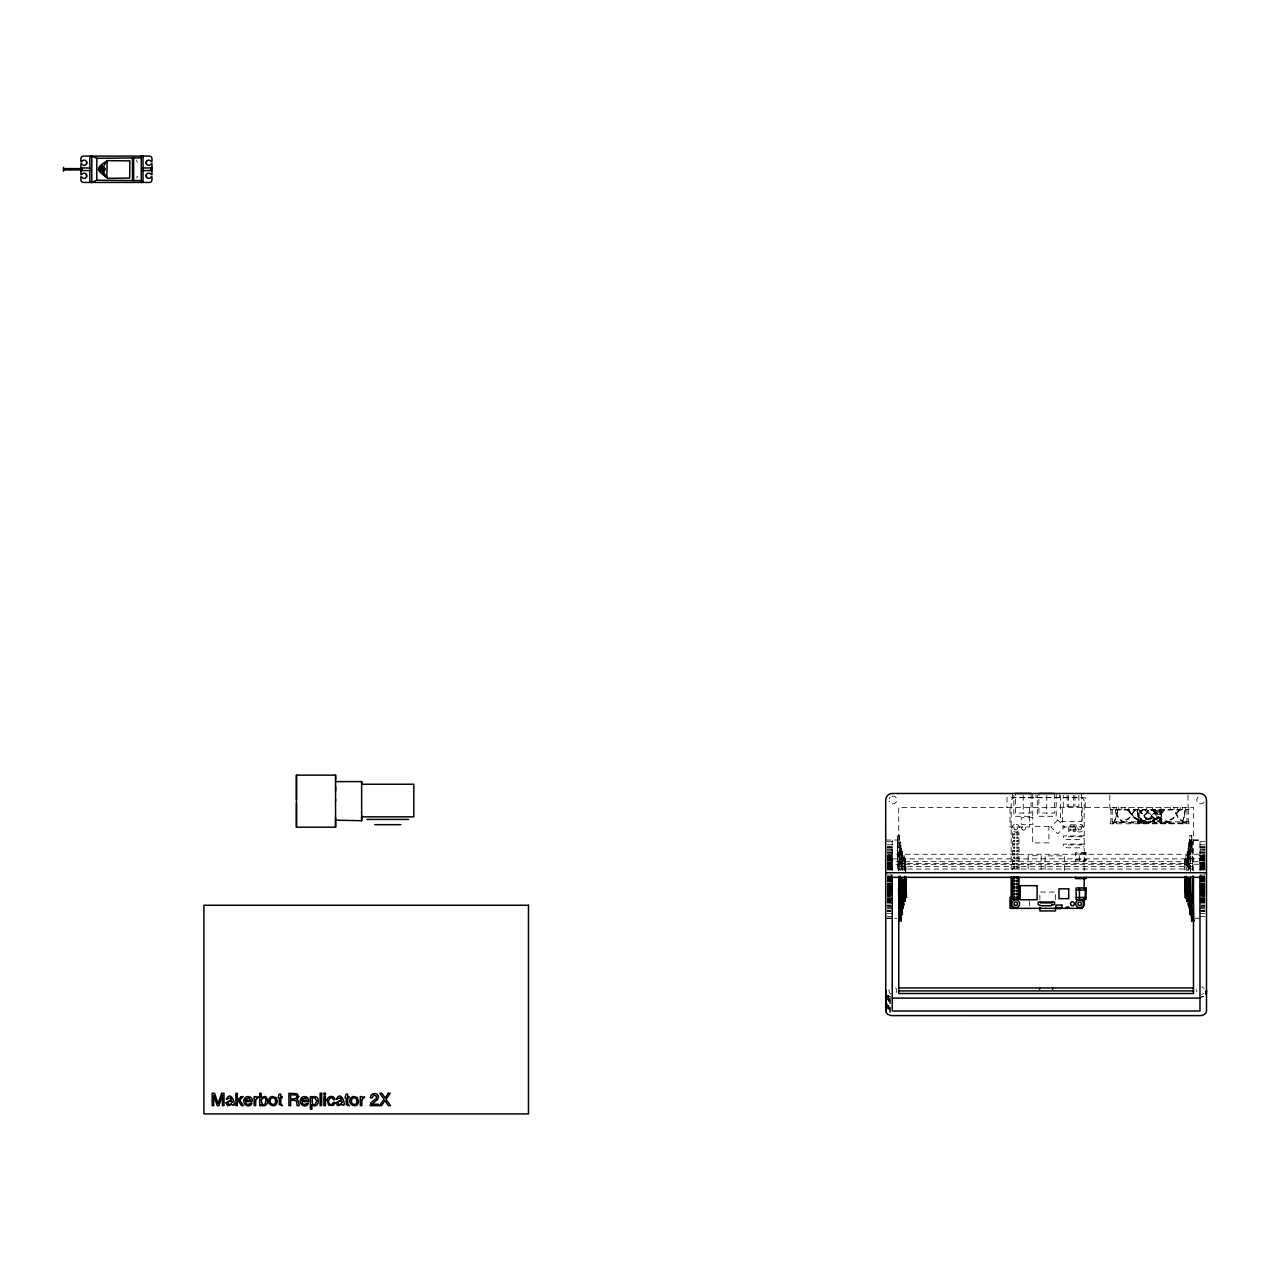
<?xml version="1.0" encoding="UTF-8"?>
<svg xmlns="http://www.w3.org/2000/svg" width="1270" height="1270" viewBox="0 0 1270 1270"><rect width="100%" height="100%" fill="white"/><g stroke="black" fill="none" stroke-linecap="round" stroke-linejoin="round"><path stroke-width="0.75" stroke-dasharray="5 3.75" d="M898.033 869.394L897.303 835.581L899.255 835.549L900.112 870.537M899.255 835.596L899.414 842.978M1190.593 870.204L1189.736 835.565L1191.689 835.517L1191.816 837.073M1191.689 835.517L1191.958 843.836M900.001 869.363C897.541 865.696 903.319 838.343 897.541 842.708C898.43 837.359 900.573 844.185 899.589 847.042M899.954 863.251L899.446 842.074L900.747 842.042L901.128 860.774M901.732 856.25L901.525 848.169L901.001 854.98M902.97 870.458L902.51 851.313L901.605 851.329L901.843 861.076M901.525 848.169L901.716 857.425M902.51 851.313L902.7 860.488M904.383 870.268L904.034 855.25L902.605 855.281L902.637 857.282M904.034 855.25L904.192 863.362M905.558 859.012L905.812 870.204L905.558 858.98L904.113 859.012L904.145 860.679M1186.085 862.727L1185.989 859.218L1184.561 859.25L1184.783 870.283M1185.989 859.25L1186.021 860.885M1187.45 859.631L1187.355 855.44L1185.91 855.472L1186.069 863.568M1187.355 855.44L1187.529 865.045M1188.212 853.027L1187.259 851.456L1187.434 860.631M1188.164 851.44L1188.545 867.188M1188.895 853.742L1188.101 848.265L1188.275 857.52M1190.244 855.186L1189.926 842.089L1188.625 842.121L1189.18 869.41M1188.752 848.249L1188.879 855.059M1124.775 822.357L1122.664 822.293L1118.822 818.817L1114.743 810.038L1185.132 810.038L1184.338 816.308M1137.904 810.498L1137.221 810.689C1136.809 814.197 1140.857 823.754 1149.001 823.15L1113.726 822.357L1149.001 823.15M1185.132 810.038L1184.561 814.88M1117.409 810.038L1116.901 814.88M1160.97 810.228L1157.43 817.134L1149.89 821.658M1117.568 810.038L1117.156 813.356M1161.367 815.689L1159.796 820.817L1154.081 823.15L1184.656 823.15L1154.081 823.15M1161.193 810.038C1161.177 817.213 1151.43 824.024 1146.111 822.357M1137.825 819.896L1139.365 814.816L1142.54 810.038M1127.617 810.038L1133.316 817.626L1141.571 822.293C1135.967 824.309 1138.063 813.054 1141.365 810.038M1161.097 817.435L1159.573 820.245L1154.827 822.357M1115.171 810.038L1116.632 816.308L1113.726 823.15M1184.069 817.626L1184.243 815.848M1116.536 815.848L1113.869 822.357M1183.989 817.134L1181.846 823.15L1183.719 818.293M1160.859 810.689L1160.097 810.038M1161.367 816.626L1160.256 810.689M1137.571 822.357L1147.128 812.133L1146.365 810.038M1161.367 821.039L1160.304 822.357M1137.968 822.357L1150.144 810.038M1163.764 810.038L1157.018 818.293L1147.588 822.357M1178.798 810.038L1172.813 818.293L1164.495 822.357M1134.681 810.038L1128.554 818.293L1120.061 822.357M1179.481 810.038L1173.147 818.817L1167.193 822.293L1163.923 822.357M1135.38 810.038L1128.903 818.817L1122.807 822.293L1119.473 822.357M1164.59 810.038L1157.415 818.817L1146.937 823.15L1150.636 822.293M1158.938 810.038L1151.017 818.293L1140.047 822.357L1143.683 821.039L1148.255 822.357M1143.698 821.023L1151.493 815.848L1156.494 810.038M1160.399 812.213L1160.875 811.403M1147.128 812.133L1148.778 810.038M1157.541 810.038L1148.826 818.817L1142.46 822.293L1139.714 822.357M1157.097 818.277C1160.748 817.88 1165.924 823.738 1171.067 823.15L1171.067 822.357M1152.43 821.642L1154.16 820.833M1201.674 996.966L1203.246 996.315A6.525 6.525 0 0 1 1201.674 996.966A6.525 4.604 0 0 0 1203.246 996.569M1155.113 822.357L1156.033 822.357L1145.175 817.134L1139.746 810.038L1140.857 812.133M1148.651 822.15L1150.445 821.658M1148.493 810.498L1147.556 810.689L1148.35 810.689M1146.921 823.15L1148.81 822.801M1140.19 810.689L1141.127 810.53M1147.651 822.23C1139.968 821.944 1132.618 816.8 1129.046 810.038M899.462 844.661C901.24 846.582 897.096 848.392 897.525 846.09M1189.863 841.28C1195.102 837.882 1190.45 855.17 1189.926 844.407M897.636 847.09L899.604 847.296M1189.847 840.788C1188.371 844.106 1191.847 839.66 1191.927 842.518M1189.99 846.931L1191.943 846.884L1191.879 844.375M1141.063 810.689L1140.031 810.498M1154.287 810.038L1156.113 810.689M1140.746 811.403L1140.333 812.213M1147.794 811.403L1153.208 817.134L1160.828 822.357M1154.732 810.689L1155.795 812.086C1157.367 814.911 1163.891 820.229 1160.018 823.15L1160.018 822.357M1139.301 817.308L1143.651 821.023M1144.984 810.038C1147.874 813.673 1158.573 823.23 1160.526 822.23M1157.78 817.626L1151.668 810.038M1153.065 810.038L1160.97 820.245M1084.199 835.914L1063.323 835.914L1063.323 838.533L1067.514 839.613L1080.008 839.613L1084.199 838.533M885.698 840.026L898.747 840.026M1193.467 840.041L1199.975 840.041L1199.975 870.68M1193.467 840.168L1199.975 840.168M887.333 841.708L892.223 841.708M1199.975 841.708L1204.865 841.708M1084.199 844.09L1063.323 844.09L1063.323 846.725L1067.514 847.804L1080.008 847.804L1084.199 846.725M887.333 844.772L892.223 844.772M1199.975 844.772L1204.865 844.772M887.333 846.693L892.223 846.693M1199.975 846.693L1204.865 846.693M887.333 847.217L892.223 847.217M1199.975 847.217L1204.865 847.217M887.333 847.662L892.223 847.662M1199.975 847.646L1204.865 847.646M887.333 848.074L892.223 848.074M1199.975 848.074L1204.865 848.074M887.333 850.837L892.223 850.837M1199.975 850.852L1204.865 850.852M887.333 852.059L892.223 852.059M1199.975 852.059L1204.865 852.059M887.333 852.408L892.223 852.408M1199.975 852.408L1204.865 852.408M887.333 853.186L892.223 853.186M1085.945 853.329L1079.437 853.329L1079.437 860.361L1085.945 860.361M1199.975 853.186L1204.865 853.186M1075.515 853.98L1085.945 853.98M887.682 854.265L1204.516 854.265M887.333 855.202L892.223 855.202M1199.975 855.202L1204.865 855.202M1199.975 855.424L1204.865 855.424M887.333 855.678L892.223 855.599M1199.975 855.647L1204.865 855.599M887.333 856.202L892.223 856.202M1199.975 856.202L1204.865 856.202M1199.975 856.663L1204.865 856.663M887.333 856.837L892.223 856.837M887.333 857.187L892.223 857.139M1199.975 857.187L1204.865 857.139M887.333 857.631L892.223 857.647M1199.975 857.631L1204.865 857.647M887.333 858.377L892.223 858.377M1199.975 858.393L1204.865 858.393M887.333 858.631L892.223 858.631M1199.975 858.615L1204.865 858.615M892.254 858.885L1199.975 858.885M887.333 859.044L892.223 859.044M1199.975 859.044L1204.865 859.044M887.333 859.663L892.223 859.663M1075.515 859.711L1085.945 859.711M1199.975 859.663L1204.865 859.663M887.333 859.917L892.223 859.917M1199.975 859.917L1204.865 859.917M887.333 860.06L892.223 860.06M1199.975 860.06L1204.865 860.06M887.333 860.52L892.223 860.52M1199.975 860.504L1204.865 860.504M887.333 860.6L892.223 860.536M1199.975 860.536L1204.865 860.6M887.333 861.711L1204.865 861.711M887.333 862.394L892.223 862.394M1199.975 862.394L1204.865 862.394M887.333 862.838L892.223 862.838M1199.975 862.838L1204.865 862.838M887.333 863.425L892.223 863.425M1199.975 863.425L1204.865 863.425M898.747 863.489L1193.467 863.489M887.333 863.806L892.223 863.806M1199.975 863.806L1204.865 863.806M887.333 864.314L1204.865 864.251M887.333 864.648L892.223 864.648M1199.975 864.648L1204.865 864.648M887.333 865.267L892.223 865.267M887.333 865.346L892.223 865.346M1199.975 865.362L1204.865 865.362M887.333 865.727L892.223 865.584M1199.975 865.6L1204.865 865.727M887.333 866.092L892.223 866.108M1199.975 866.092L1204.865 866.124M898.779 866.426L1193.467 866.426M1199.975 866.346L1204.865 866.346M887.333 866.648L892.223 866.712M1199.975 866.712L1204.865 866.664M887.333 866.965L892.223 866.965M1199.975 866.965L1204.865 866.965M887.333 867.156L892.223 867.156M1199.975 867.156L1204.865 867.156M887.333 867.775L892.223 867.775M1199.975 867.775L1204.865 867.775M887.333 867.95L892.223 868.14M1199.975 867.95L1204.865 868.093M887.333 868.442L892.223 868.442M1199.975 868.426L1204.865 868.426M898.779 869.029L1193.467 869.029M887.333 869.521L892.223 869.521M1199.975 869.521L1204.865 869.521M887.333 869.95L892.223 869.95M1199.975 869.95L1204.865 869.95M1199.975 875.062L1204.865 875.03L1199.975 875.236M887.333 876.395L892.223 876.379M1199.959 876.363L1204.865 876.363M887.333 876.538L892.223 876.538M1201.595 876.395L1204.865 876.618L1199.975 876.776M887.333 876.776L890.587 876.776M887.333 877.348L892.223 877.348M1199.975 877.348L1204.865 877.379M887.333 877.538L892.223 877.634M1201.61 877.538L1204.865 877.634M887.333 878.014L892.223 877.999M1199.975 877.999L1204.865 878.014M887.333 878.269L892.223 878.332M1199.959 878.332L1204.865 878.269M887.333 878.919L892.223 878.919M1199.975 878.935L1204.865 878.951M887.333 879.332L890.587 879.316M1199.975 879.348L1204.865 879.316M887.333 879.935L892.223 879.935M1199.975 879.935L1204.865 880.078M887.333 880.269L892.223 880.269M1199.975 880.269L1204.865 880.253M887.333 880.729L892.223 880.634M1199.975 880.729L1204.865 880.824L1199.959 880.92M887.333 880.92L892.223 880.92M887.333 881.491L892.223 881.491M1199.975 881.491L1204.865 881.491M887.333 881.904L892.223 881.904M1199.975 881.729L1204.865 881.888M887.333 883.253L892.223 883.19M1199.975 883.206L1204.865 883.047M887.333 883.809L892.223 883.682M1199.975 883.682L1204.865 883.793M890.587 884.015L887.333 884.015L892.223 884.301M1204.865 883.999L1199.975 883.999L1204.865 884.285M887.333 885.095L892.223 884.968M1199.959 884.968L1204.865 885.095M887.333 885.174L890.587 885.174M1199.975 885.158L1204.865 885.158M887.333 885.444L890.587 885.396M1199.975 885.444L1204.865 885.555M887.333 885.793L892.223 885.793M1199.975 885.793L1204.865 885.793M887.333 886.031L892.223 886.031M1199.975 886.015L1204.865 886.015M887.333 886.285L892.223 886.349M1199.975 886.285L1204.865 886.349M887.333 886.698L890.587 886.698M1199.959 886.698L1204.865 886.698M887.333 886.904L892.223 886.793M1199.959 886.793L1204.865 886.904M887.333 887.063L890.587 887.063M1199.975 887.079L1204.865 887.079M887.333 887.492L892.223 887.492M1199.975 887.476L1204.865 887.476M887.333 887.905L892.223 887.825M1199.975 887.921L1204.865 887.905M887.333 888.333L890.587 888.333M1199.975 888.333L1204.865 888.333M887.333 888.746L892.223 888.746M1199.975 888.746L1204.865 888.746M887.333 889.254L892.223 889.254M1199.959 889.349L1204.865 889.254M887.333 889.841L890.587 889.841M1201.61 889.825L1204.865 889.825M1204.865 890.127L1199.975 890.127L1204.865 890.318M887.333 890.492L890.587 890.492M1201.61 890.492L1204.865 890.492M887.333 891.111L890.587 891.111M1199.975 891.111L1204.865 891.111M887.333 891.302L890.587 891.302M1201.61 891.302L1204.865 891.302M887.333 891.603L892.223 891.556M1199.975 891.556L1204.865 891.619M887.333 891.921L892.223 891.921M1201.61 891.937L1204.865 891.937M887.333 892.175L892.223 892.08M1199.975 892.175L1204.865 892.143M887.333 892.54L892.223 892.667M1199.975 892.683L1204.865 892.54M887.333 892.905L890.587 892.905M1201.61 892.921L1204.865 893M887.333 893.635L890.587 893.635M1199.975 893.635L1204.865 893.635M887.333 894.016L892.223 893.953M1199.975 894.016L1204.865 893.953M887.333 894.461L892.223 894.461M1199.975 894.461L1204.865 894.461M887.333 894.842L892.223 894.842M1199.975 894.842L1204.865 894.842M887.333 895.429L890.587 895.429M1201.61 895.429L1204.865 895.429M887.333 895.874L892.223 895.874M1199.975 895.874L1204.865 895.874M887.333 896.556L890.587 896.556M1201.61 896.556L1204.865 896.556M887.333 897.668L892.223 897.763M1199.975 897.747L1204.865 897.731M887.333 898.35L892.223 898.35M1199.975 898.35L1204.865 898.207M887.333 898.604L890.587 898.604M1201.61 898.604L1204.865 898.604M887.333 899.224L892.223 899.224M1199.975 899.224L1204.865 899.224M887.333 899.652L892.223 899.652M1199.975 899.636L1204.865 899.636M887.333 899.89L892.223 899.89M1199.975 899.89L1204.865 899.89M887.333 900.62L892.223 900.636M1199.975 900.636L1204.865 900.62M887.333 901.081L892.223 901.081M1199.975 901.081L1204.865 901.144M1199.975 901.43L1204.865 901.43M887.333 901.605L890.587 901.605M887.333 902.065L890.587 902.065M1201.61 902.065L1204.865 902.065M887.333 902.621L892.223 902.843M1199.975 902.589L1204.865 902.668M887.333 903.065L892.223 903.065M1199.975 903.065L1204.865 903.065M887.333 905.081L890.587 905.081M1201.61 905.081L1204.865 905.081M887.333 905.859L890.587 905.859M1201.61 905.859L1204.865 905.859M887.333 906.208L892.223 906.208M1199.975 906.208L1204.865 906.208M887.333 907.431L892.223 907.431M1199.975 907.431L1204.865 907.431M887.333 908.606L892.223 908.463M1199.975 908.463L1204.865 908.606M887.333 910.193L890.587 910.193M1199.975 910.193L1204.865 910.193M887.333 910.622L890.587 910.622M1199.975 910.622L1204.865 910.622M887.333 911.05L892.223 911.05M1199.975 911.05L1204.865 911.05M887.333 911.59L890.587 911.59M1201.61 911.59L1204.865 911.59M887.333 913.511L892.223 913.511M1199.975 913.511L1204.865 913.511M887.333 916.559L892.223 916.559M1199.975 916.559L1204.865 916.559M887.333 918.146L892.223 918.146M885.698 918.258L896.874 918.258M1195.086 918.226L1199.975 918.226M1170.353 822.357L1159.986 818.293L1152.509 810.038M1154.589 810.498L1155.637 810.689M1144.651 822.357L1135.189 818.293L1128.427 810.038M1160.208 810.498L1161.129 810.689M1148.016 822.357L1145.365 822.801L1137.729 819.896L1132.903 816.308L1128.204 810.038M887.603 1008.745L887.603 995.839L890.524 997.045L890.524 1013.635M1141.571 822.293L1145.302 822.357M1138.095 820.245L1141.016 822.357M1184.275 822.357L1178.655 818.293L1174.607 810.038M1184.656 823.15L1178.433 818.817L1174.163 810.038M1124.394 822.357L1119.918 819.34L1116.759 814.467M889.73 996.696L890.54 996.966A6.525 6.525 0 0 1 887.603 995.283L889.73 996.696L889.73 1013.444M1138.952 810.038L1146.286 818.817L1153.096 822.293L1156.668 822.357M1144.746 817.626L1145.572 818.277M1152.779 817.626L1153.573 818.277M1159.447 810.038L1161.097 814.88M1140.857 813.356L1139.142 810.038M1147.604 811.403L1148.001 812.213M1137.825 812.086L1139.206 817.134M904.335 867.648L905.843 871.807M905.843 871.442L904.272 865.33M904.208 863.028L904.192 862.203L905.78 869.759M905.748 867.648L904.113 859.012M1189.736 835.565L1189.863 837.12M897.303 835.581L897.414 837.152M897.525 841.677L897.811 855.218M904.097 857.393L904.129 859.377M897.414 840.851L897.541 844.248M1188.625 842.121L1189.022 859.139M1188.101 848.265L1188.291 856.345M1187.259 851.456L1187.545 863.743M1185.91 855.472L1186.259 870.474M1184.561 859.25L1184.783 870.029M902.605 855.281L902.811 863.6M901.605 851.329L901.652 852.916M900.747 842.042L901.382 869.569M900.875 848.185L901.017 853.662M1191.927 846.598L1191.911 845.82M1190.085 847.392L1189.942 845.598M904.097 857.694L904.176 861.552M897.43 837.644L898.16 870.585M897.541 846.534L897.509 845.375M1192.546 870.506L1191.847 838.184M1192.387 863.219L1191.879 842.042L1192.435 869.331M1190.593 870.553L1189.879 838.232M1188.942 855.218L1189.291 870.585M1188.529 865.87L1188.625 870.585M1187.498 861.203L1187.72 870.601M901.795 859.044L902.049 870.474M901.255 863.219L901.414 870.506M897.572 843.788L898.16 870.22M1191.943 843.105L1191.8 840.867M1189.879 842.645L1189.847 841.597L1190.562 873.093M1188.228 855.075L1188.529 868.966M1188.339 860.869L1188.498 867.854M1187.482 862.727L1187.64 870.394M1186.005 860.663L1186.212 870.426M905.764 870.013L905.716 866.553L905.748 867.966M904.129 860.457L904.335 870.22M902.621 857.393L902.795 864.902M902.732 862.584L902.906 870.252M901.652 854.964L901.954 868.87M901.033 857.202L901.303 869.331M899.477 842.121L899.525 844.106M897.493 844.709L897.652 847.852M1193.467 870.903L1193.467 807.418L898.747 807.418L898.747 870.903M1188.895 807.418L1188.895 809.387L1110.25 809.387L1110.25 807.418M1188.244 809.387L1188.244 821.833M1188.037 795.211L1188.037 807.418M1186.926 809.387L1186.926 821.833M1186.624 821.833L1186.624 823.801M1185.227 807.418L1185.227 809.387M1185.227 821.833L1185.227 823.801M1182.608 807.418L1182.608 809.387M1182.608 821.833L1182.608 823.801M1180.29 807.418L1180.29 809.387M1177.449 807.418L1177.449 809.387M1174.099 807.418L1174.099 809.387M1170.384 807.418L1170.384 809.387M1161.367 810.038L1161.367 823.468L1137.777 823.468L1137.777 810.038M1160.97 807.418L1160.97 809.387M1159.796 810.53L1154.811 816.308L1149.636 819.896L1143.603 822.293L1139.285 822.357M1152.62 807.418L1152.62 809.387M1146.524 807.418L1146.524 809.387M1138.174 807.418L1138.174 809.387M1128.76 807.418L1128.76 809.387M1125.045 807.418L1125.045 809.387M1121.712 807.418L1121.712 809.387M1118.854 807.418L1118.854 809.387M1116.536 807.418L1116.536 809.387M1116.536 821.833L1116.536 823.801M1113.917 807.418L1113.917 809.387M1113.917 821.833L1113.917 823.801M1112.536 821.833L1112.536 823.801M1112.218 809.387L1112.218 821.833M1110.901 809.387L1110.901 821.833M1109.805 795.211L1109.805 807.418M1085.199 807.418L1085.199 797.719L1006.967 797.719L1006.967 807.418M1084.199 870.76L1084.199 801.433A3.905 3.905 0 0 0 1080.278 797.512L1015.079 797.512A3.905 3.905 0 0 0 1011.174 801.433L1011.174 870.76M1082.199 807.418L1082.199 826.976L1062.641 826.976L1062.641 807.418M1081.484 793.48L1081.484 821.515L1060.625 821.515L1060.625 793.48M1081.215 835.914L1081.215 836.755L1066.308 836.755L1066.308 835.914M1081.215 844.09L1081.215 844.931L1066.308 844.931L1066.308 844.09M1078.881 795.337L1078.881 806.514L1063.228 806.514L1063.228 795.337M1074.96 795.337L1074.96 806.514M1074.277 827.135L1074.277 825.849L1072.959 825.849L1072.959 827.135M1073.658 795.337L1073.658 806.514M1071.007 827.135L1071.007 825.849L1069.705 825.849L1069.705 827.135M1068.451 795.337L1068.451 806.514M1067.149 795.337L1067.149 806.514M1064.641 870.474L1064.641 855.869L1045.067 855.869L1045.067 869.553M1059.323 794.814L1059.323 797.719M1056.196 793.48L1056.196 816.293L1037.288 816.293L1037.288 795.369M1055.513 899.62L1055.513 892.048L1039.86 892.048L1039.86 899.62M1054.56 793.734L1054.56 813.038L1038.908 813.038L1038.908 793.734M1046.734 795.433L1046.734 813.038M1041.178 869.41L1041.178 855.71L1028.144 855.71L1028.144 873.315M1035.971 794.814L1035.971 797.719M1032.716 793.48L1032.716 816.293L1013.809 816.293L1013.809 795.369M1031.081 793.734L1031.081 813.038L1015.444 813.038L1015.444 793.734M1029.557 807.418L1029.557 826.976L1009.999 826.976L1009.999 807.418M1029.557 900.906L1029.557 906.494M1023.271 795.433L1023.271 813.038M1019 869.871L1019 832.739L1012.476 832.739L1012.476 869.871M1018.016 861.616L1018.016 860.346L1016.714 860.346L1016.714 861.616M1018.016 863.663L1018.016 864.949L1016.714 864.949L1016.714 863.663M1014.762 861.616L1014.762 860.346L1013.46 860.346L1013.46 861.616M1014.762 863.663L1014.762 864.949L1013.46 864.949L1013.46 863.663M1012.507 793.48L1012.507 797.719M892.223 840.137L892.254 870.68M888.952 996.585L888.952 1009.491M888.254 996.236L888.254 1009.158M136.604 177.848A2.603 2.603 0 0 1 137.827 176.26M137.827 162.258A2.603 2.603 0 0 1 136.525 160.004M891.857 796.211A3.905 3.905 0 0 1 896.652 798.973A3.905 3.905 0 0 1 893.889 803.767A3.905 3.905 0 0 1 889.095 801.005M889.095 798.973A3.905 3.905 0 0 1 890.111 797.227M1204.024 801.942A3.905 3.905 0 0 1 1197.245 801.942A3.905 3.905 0 0 1 1200.626 796.084M895.636 987.901A3.905 3.905 0 0 1 895.636 993.426M890.921 994.061A3.905 3.905 0 0 1 890.921 987.282M1203.404 993.426A3.905 3.905 0 0 1 1201.642 994.442M1196.848 991.679A3.905 3.905 0 0 1 1196.848 989.647M1201.642 986.885A3.905 3.905 0 0 1 1204.024 988.711M1057.783 819.944L1050.877 826.849L1057.783 833.771L1064.704 826.849L1057.783 819.944M1014.238 824.547L1013.778 824.77A3.905 3.905 0 0 0 1013.778 831.548L1014.238 831.771A3.905 3.905 0 0 0 1019.651 828.151A3.905 3.905 0 0 0 1014.238 824.547M1032.796 817.69L1021.191 817.69L1021.191 824.341L1032.796 824.341L1032.796 817.69M1188.895 821.833L1110.25 821.833L1110.25 823.801L1188.895 823.801L1188.895 821.833M1075.245 824.833L1068.721 824.833L1068.721 831.485L1075.245 831.485L1075.245 824.833M1048.909 826.627L1032.669 826.627L1032.669 842.867L1048.909 842.867L1048.909 826.627M1071.007 829.183L1069.705 829.183L1069.705 830.453L1071.007 830.453L1071.007 829.183M1074.277 829.183L1072.959 829.183L1072.959 830.453L1074.277 830.453L1074.277 829.183M1014.762 833.771L1013.46 833.771L1013.46 835.041L1014.762 835.041L1014.762 833.771M1018.016 833.771L1016.714 833.771L1016.714 835.041L1018.016 835.041L1018.016 833.771M1014.762 837.089L1013.46 837.089L1013.46 838.359L1014.762 838.359L1014.762 837.089M1018.016 837.089L1016.714 837.089L1016.714 838.359L1018.016 838.359L1018.016 837.089M1014.762 840.407L1013.46 840.407L1013.46 841.692L1014.762 841.692L1014.762 840.407M1018.016 840.407L1016.714 840.407L1016.714 841.692L1018.016 841.692L1018.016 840.407M1014.762 843.725L1013.46 843.725L1013.46 845.01L1014.762 845.01L1014.762 843.725M1018.016 843.725L1016.714 843.725L1016.714 845.01L1018.016 845.01L1018.016 843.725M1014.762 847.058L1013.46 847.058L1013.46 848.328L1014.762 848.328L1014.762 847.058M1018.016 847.058L1016.714 847.058L1016.714 848.328L1018.016 848.328L1018.016 847.058M892.223 849.662L887.333 849.662L892.223 849.805M1204.865 849.662L1199.975 849.662L1204.865 849.805M1014.762 850.376L1013.46 850.376L1013.46 851.662L1014.762 851.662L1014.762 850.376M1018.016 850.376L1016.714 850.376L1016.714 851.662L1018.016 851.662L1018.016 850.376M1085.945 852.678L1075.515 852.678L1075.515 861.012L1085.945 861.012L1085.945 852.678M1014.762 853.694L1013.46 853.694L1013.46 854.98L1014.762 854.98L1014.762 853.694M1018.016 853.694L1016.714 853.694L1016.714 854.98L1018.016 854.98L1018.016 853.694M1014.762 857.028L1013.46 857.028L1013.46 858.298L1014.762 858.298L1014.762 857.028M1018.016 857.028L1016.714 857.028L1016.714 858.298L1018.016 858.298L1018.016 857.028M1014.762 866.997L1013.46 866.997L1013.46 868.267L1014.762 868.267L1014.762 866.997M1018.016 866.997L1016.714 866.997L1016.714 868.267L1018.016 868.267L1018.016 866.997M892.223 868.934L887.333 868.934L892.223 869.013M1204.865 868.918L1199.975 868.918L1204.865 869.013M892.223 875.062L887.333 875.03L892.223 875.078M892.223 890.143L887.333 890.143L892.223 890.175M1078.754 829.675A1.762 1.762 0 0 0 1081.389 828.151A1.762 1.762 0 0 0 1078.754 826.627A1.762 1.762 0 0 0 1078.754 829.675M1077.674 831.548A3.905 3.905 0 0 0 1083.548 828.151A3.905 3.905 0 0 0 1077.674 824.77A3.905 3.905 0 0 0 1077.674 831.548M1014.857 829.675A1.762 1.762 0 0 0 1017.492 828.151A1.762 1.762 0 0 0 1014.857 826.627A1.762 1.762 0 0 0 1014.857 829.675M1022.588 829.85A1.953 1.953 0 0 0 1025.509 828.151A1.953 1.953 0 0 0 1022.588 826.468A1.953 1.953 0 0 0 1022.588 829.85"/><path stroke-width="1.5" d="M296.466 802.862L296.466 827.183L335.582 827.183L335.582 817.832M296.45 799.449L296.466 775.144L335.582 775.144L335.582 779.478M335.582 800.64L335.582 786.67M335.582 820.182L361.648 820.706L361.664 815.356M335.582 790.94L335.582 775.144M335.582 781.606L361.648 781.606L361.648 820.706M86.566 163.766L86.582 161.766M902.795 905.399L902.764 903.065M903.621 901.398L903.43 891.778M904.97 897.572L904.938 895.937M1185.402 897.811L1185.021 879.967L1185.402 897.842M1188.371 901.319L1188.26 897.35M1191.53 914.416L1191.006 893.588M146.574 177.276L146.336 174.689M86.519 176.911L86.312 174.307M100.028 169.259C99.949 166.973 103.743 167.307 103.267 169.545C102.108 173.387 96.615 167.132 103.283 169.259M101.378 170.863L101.949 167.656M146.399 163.941L146.51 161.338M107.236 177.943L103.521 172.482L105.362 169.259L103.521 166.052L107.363 160.639L129.889 160.877L129.651 178.054L108.156 178.324C97.346 170.624 93.742 168.91 107.363 160.639M101.108 170.799L102.219 167.735M100.838 170.672L102.473 167.846M107.124 160.877L106.855 177.006C108.474 180.181 100.155 171.355 103.521 172.482M100.616 170.513L102.711 168.021M141.256 157.877L143.034 156.099L143.034 182.435L141.256 180.642L141.256 157.877L96.806 158.29L91.789 156.099A1.953 1.953 0 0 0 89.837 158.052L89.837 180.483A1.953 1.953 0 0 0 91.789 182.435L96.806 180.229L141.256 180.642M100.409 170.307L102.902 168.211M100.251 170.069L103.076 168.45M100.124 169.815L103.188 168.704M103.521 166.052L101.663 165.544M100.06 169.545L103.267 168.973M80.899 167.957L89.837 167.957M143.034 167.957L151.971 167.957M63.5 168.608L81.105 168.608M63.5 169.91L81.105 169.91M80.899 170.561L89.837 170.561M143.034 170.561L151.971 170.561M361.648 784.241L413.814 784.241L413.814 816.832L361.648 816.832M366.887 819.436L408.591 819.436M374.698 824.659L400.78 824.659M885.698 872.712L1206.5 872.712M892.254 877.332L1199.975 877.332M1079.437 877.967L1085.945 877.967M1076.166 890.032L1085.945 890.032M1076.166 897.461L1085.945 897.461M1082.199 908.352L1009.999 908.352L1009.999 897.176M1057.338 908.606L1060.593 908.606M898.747 987.965L1193.467 987.965M898.779 990.902L1193.467 990.902M892.254 998.109L1199.975 998.109M100.06 168.973L103.267 169.545M100.124 168.704L103.188 169.815M100.251 168.45L103.076 170.069M100.409 168.211L102.902 170.307M100.616 168.021L102.711 170.513M100.838 167.846L102.473 170.672M101.108 167.735L102.219 170.799M885.761 1011.618L887.603 1014.285L891.365 1015.603L1199.975 1015.619A6.525 4.604 0 0 0 1206.5 1011.015L1206.5 799.989A6.525 6.525 0 0 0 1199.975 793.48L892.223 793.48A6.525 6.525 0 0 0 885.698 799.989L885.761 1011.618L885.698 992.568M101.378 167.656L101.949 170.863M1186.751 894.302L1186.926 901.573L1186.783 895.207M1189.323 903.907L1189.355 905.494L1189.117 895.747M903.653 903.78L903.7 905.383L903.526 896.207M902.811 906.78L902.859 908.558L902.684 899.303M902.16 906.796L902.208 908.574L902.081 901.763M899.16 920.115L899.271 921.306L898.541 887.778M1191.355 909.336L1191.403 911.511M900.986 909.891L901.033 911.955M1191.466 914.448L1191.466 914.162M1189.942 903.16L1190.085 908.653L1190.038 906.05M1189.228 900.589L1189.434 908.669L1189.307 901.859M1186.704 892.493L1186.624 888.587M1185.085 883.094L1185.053 881.221M1185.148 886.619L1185.243 890.286L1185.132 884.682M906.05 881.92L906.097 883.491L906.066 882.015M906.145 886.349L906.399 897.541L905.954 876.999M904.938 897.176L905.05 901.367L904.891 893.254M902.176 908.113L902.335 914.717L901.811 888.984M1192.673 875.998L1193.673 921.242L1193.641 920.178M1192.768 884.428L1193.149 901.621M1190.641 876.903L1191.704 921.29L1191.435 912.733M1191.45 913.828L1191.593 915.718M1189.371 877.76L1189.815 897.763M1189.704 893.604L1190.212 914.781L1190.069 906.605M1188.72 877.665L1188.831 883.491M1188.831 882.967L1189.165 897.779M1187.799 877.538L1188.212 895.779M1188.149 893.223L1188.45 905.526L1188.418 903.192M1186.339 876.316L1186.609 888.143M1186.577 886.571L1186.847 898.684M1184.926 876.713L1185.037 881.761M905.954 876.49L906.066 881.618M904.526 876.522L904.621 880.523M903.16 879.142L903.208 880.92M902.256 879.046L902.303 881.253M901.605 878.856L901.668 881.856M900.24 876.03L901.113 916.083L900.366 881.872M901.065 917.877L901.224 921.258L901.065 913.559M1193.26 903.049L1192.8 881.856M906.129 884.412L906.24 890L906.018 879.697M904.716 885.079L904.954 896.175M904.605 880.158L904.748 886.412M903.192 880.539L903.478 894.096M902.287 880.951L902.732 901.763M901.652 881.269L901.875 891.143M901.033 912.416L900.986 910.066M361.664 784.495L361.648 781.606M335.582 827.183L335.566 799.449M296.466 775.144L296.466 827.183M1199.975 876.221L1199.975 1011.015L892.254 1011.015L892.254 876.221M1193.467 876.316L1193.467 993.505L898.779 993.505L898.779 876.316M1085.945 877.316L1085.945 878.618L1075.515 878.618L1075.515 877.316M1085.294 888.857L1085.294 898.636M1084.199 878.681L1084.199 888.587M1084.199 898.493L1084.199 904.43A3.905 3.905 0 0 1 1080.278 908.352M1079.437 888.206L1079.437 899.287M1068.832 908.352L1068.832 907.05L1066.228 907.05L1066.228 908.352M1055.513 907.177L1055.513 910.955L1039.86 910.955L1039.86 907.177M1054.56 793.48L1038.908 793.48M1052.624 987.965L1052.624 989.346M1052.227 902.033L1052.227 902.875L1040.543 902.875L1040.543 902.033M1039.574 987.965L1039.574 989.346M1031.081 793.48L1015.444 793.48M1019 877.697L1019 899.192L1012.476 899.192L1012.476 877.697M1011.174 876.697L1011.174 904.43A3.905 3.905 0 0 0 1015.079 908.352M150.67 167.957L150.67 170.561M133.636 157.877L133.636 180.642M132.461 158.29L132.461 180.229M101.663 167.624L101.663 170.894M96.806 158.29L96.806 180.229M91.789 156.099L91.789 182.435M82.201 167.957L82.201 170.561M63.5 167.322L63.5 171.196M1206.5 992.568A6.525 4.604 0 0 1 1206.008 994.346M86.741 163.116A2.603 2.603 0 0 1 84.471 165.338L83.788 165.322A2.603 2.603 0 0 1 81.74 163.719L80.899 163.719L80.899 174.8L81.82 174.657A2.603 2.603 0 0 1 83.963 173.18L84.645 173.212A2.603 2.603 0 0 1 86.757 175.577M86.757 162.433A2.603 2.603 0 0 0 84.534 160.163L83.852 160.147A2.603 2.603 0 0 0 81.772 161.719L80.899 161.766L80.899 158.702A2.603 2.603 0 0 1 83.518 156.099L149.368 156.099A2.603 2.603 0 0 1 151.971 158.702L151.971 161.766L151.019 161.544A2.603 2.603 0 0 0 148.828 160.131L148.145 160.195A2.603 2.603 0 0 0 146.098 162.623M86.725 176.26A2.603 2.603 0 0 1 84.36 178.387L83.677 178.34A2.603 2.603 0 0 1 82.01 177.244L80.899 176.752L80.899 179.816A2.603 2.603 0 0 0 83.518 182.435L149.368 182.435A2.603 2.603 0 0 0 151.971 179.816L151.971 176.752L151.082 176.879A2.603 2.603 0 0 1 148.939 178.371L148.257 178.356A2.603 2.603 0 0 1 146.113 176.006M146.161 163.306A2.603 2.603 0 0 0 148.59 165.354L149.273 165.291A2.603 2.603 0 0 0 150.908 164.148L151.971 163.719L151.971 174.8L150.844 174.276A2.603 2.603 0 0 0 149.161 173.212L148.479 173.18A2.603 2.603 0 0 0 146.145 175.339M101.076 171.672A2.477 2.477 0 0 1 99.187 169.323M99.489 168.069A2.477 2.477 0 0 1 104.029 168.561M141.827 182.277A1.953 1.953 0 0 1 141.081 182.435M141.081 156.099A1.953 1.953 0 0 1 142.637 156.861M222.44 1095.216L222.409 1105.63L223.996 1105.63L223.996 1093.279L221.631 1093.279L218.107 1103.725L214.566 1093.279L212.169 1093.279L212.169 1105.63L213.773 1105.63L213.725 1095.216L217.265 1105.63L218.932 1105.63L222.44 1095.216M316.77 1101.074C311.213 1114.584 310.15 1088.057 316.77 1101.074M261.128 1100.217C264.716 1115.219 269.51 1089.755 261.128 1100.217M267.621 1100.963C268.319 1104.535 263.446 1107.9 261.096 1104.471L261.096 1105.63L259.699 1105.63L259.699 1093.248L261.16 1093.248L261.16 1097.725L264.652 1096.47A3.397 3.397 0 0 1 266.573 1097.55L267.621 1100.963M277.146 1100.947C277.463 1110.123 264.081 1104.392 269.923 1097.709A3.715 3.715 0 0 1 272.097 1096.454L275.955 1097.534L277.146 1100.947M327.168 1100.264L328.724 1105.17L333.01 1105.424A3.08 3.08 0 0 0 334.359 1103.995L334.804 1102.439L333.343 1102.439L332.581 1104.027L330.517 1104.535A1.857 1.857 0 0 1 329.295 1103.678C326.501 1100.614 331.66 1094.724 333.343 1099.661L334.804 1099.661C334.74 1094.835 327.025 1095.74 327.168 1100.264M358.442 1100.947C358.743 1110.123 345.361 1104.392 351.203 1097.709A3.715 3.715 0 0 1 353.377 1096.454L357.235 1097.534L358.442 1100.947M1206.5 990.663L1206.008 993.156A6.525 6.525 0 0 0 1206.5 990.663M244.078 1100.264C242.411 1105.233 250.142 1108.424 251.968 1103.328C251.254 1102.582 245.507 1107.281 245.634 1101.614L252.222 1101.614C253.667 1095.899 244.443 1094.534 244.078 1100.264M300.498 1100.264C298.831 1105.233 306.562 1108.424 308.388 1103.328C307.673 1102.582 301.927 1107.281 302.054 1101.614L308.642 1101.614C310.086 1095.899 300.863 1094.534 300.498 1100.264M318.31 1100.931C319.103 1104.471 314.388 1107.884 311.896 1104.614L311.896 1109.218L310.388 1109.218L310.388 1096.677L311.849 1096.677L311.849 1097.867L313.674 1096.534L316.674 1097.074A3.778 3.778 0 0 1 318.04 1099.01L318.31 1100.931M296.99 1096.772L295.497 1098.82L290.592 1098.947L290.592 1094.724L296.037 1094.978L296.99 1096.772M225.981 1102.678L227.632 1105.741L231.997 1104.44C237.744 1109.901 231.378 1087.914 226.393 1099.375C233.696 1095.693 232.886 1100.09 225.981 1102.678M335.947 1102.678L337.598 1105.741L341.979 1104.44C347.71 1109.901 341.344 1087.914 336.359 1099.375C343.662 1095.693 342.868 1100.09 335.947 1102.678M378.492 1097.153L377.476 1099.629L371.856 1104.201L378.428 1104.201L378.428 1105.63L370.173 1105.63L371.157 1102.36L376.126 1098.82L376.666 1096.28L373.793 1095.01L371.999 1097.867L370.475 1097.867C369.808 1093.724 375.92 1091.962 377.952 1095.248A3.635 3.635 0 0 1 378.492 1097.153M275.574 1100.979C276.05 1107.63 267.144 1103.614 270.954 1098.74A2.064 2.064 0 0 1 272.32 1097.756L274.796 1098.391L275.574 1100.979M356.854 1100.979C357.33 1107.63 348.424 1103.614 352.234 1098.74A2.064 2.064 0 0 1 353.616 1097.756L356.076 1098.391L356.854 1100.979M298.688 1096.613L296.958 1099.566L298.323 1100.963L299.164 1105.63L297.116 1105.63L296.545 1101.169L294.386 1100.328L290.592 1100.328L290.592 1105.63L288.909 1105.63L288.909 1093.279L296.958 1093.692L298.688 1096.613M231.918 1102.265C229.425 1108.25 224.663 1100.28 231.918 1101.042L231.918 1102.265M341.9 1102.265C339.392 1108.25 334.629 1100.28 341.9 1101.042L341.9 1102.265M255.794 1099.55L255.635 1105.63L254.127 1105.63L254.127 1096.629L255.556 1096.629C255.413 1098.502 262.176 1094.422 255.794 1099.55M361.95 1099.55L361.791 1105.63L360.283 1105.63L360.283 1096.629L361.712 1096.629C361.569 1098.502 368.316 1094.422 361.95 1099.55M245.888 1099.36L245.681 1100.407L250.666 1100.407L248.841 1097.82L245.888 1099.36M302.308 1099.36L302.101 1100.407L307.086 1100.407L305.26 1097.82L302.308 1099.36M388.207 1093.279L385.08 1098.01L381.921 1093.279L379.841 1093.279L383.984 1099.296L379.555 1105.63L381.572 1105.63L385 1100.55L388.318 1105.63L390.398 1105.63L386.048 1099.296L390.192 1093.279L388.207 1093.279M1052.068 904.669L1051.274 905.748L1041.479 905.748L1038.193 904.669L1038.193 902.033L1054.56 902.033L1054.56 904.669L1052.068 904.669M241.221 1096.629L237.331 1100.455L237.331 1093.279L235.887 1093.279L235.887 1105.63L237.331 1105.63L237.331 1102.249L238.601 1101.09L241.411 1105.63L243.332 1105.63L239.697 1099.995L243.141 1096.629L241.221 1096.629M1014.238 900.176L1013.778 900.398A3.905 3.905 0 0 0 1013.635 907.082A3.905 3.905 0 0 0 1019.635 904.129A3.905 3.905 0 0 0 1014.238 900.176M282.226 1105.63L279.352 1104.614L279.257 1097.867L278.035 1097.867L279.257 1094.121L280.781 1094.121L280.781 1096.629L282.226 1096.629L282.226 1097.867L280.781 1097.867L280.781 1103.741L282.226 1105.63M349.155 1105.63L346.281 1104.614L346.186 1097.867L344.98 1097.867L346.186 1094.121L347.726 1094.121L347.726 1096.629L349.155 1096.629L349.155 1097.867L347.726 1097.867L347.726 1103.741L349.155 1105.63M1014.762 876.967L1013.46 876.967L1013.46 878.237L1014.762 878.237L1014.762 876.967M1018.016 876.967L1016.714 876.967L1016.714 878.237L1018.016 878.237L1018.016 876.967M1014.762 880.285L1013.46 880.285L1013.46 881.555L1014.762 881.555L1014.762 880.285M1018.016 880.285L1016.714 880.285L1016.714 881.555L1018.016 881.555L1018.016 880.285M1014.762 883.602L1013.46 883.602L1013.46 884.888L1014.762 884.888L1014.762 883.602M1018.016 883.602L1016.714 883.602L1016.714 884.888L1018.016 884.888L1018.016 883.602M1037.114 885.666L1020.175 885.666L1020.175 899.747L1037.114 899.747L1037.114 885.666M1014.762 886.92L1013.46 886.92L1013.46 888.206L1014.762 888.206L1014.762 886.92M1018.016 886.92L1016.714 886.92L1016.714 888.206L1018.016 888.206L1018.016 886.92M1085.945 887.936L1076.166 887.936L1076.166 899.541L1085.945 899.541L1085.945 887.936M1068.721 888.857L1058.942 888.857L1058.942 898.652L1068.721 898.652L1068.721 888.857M1014.762 890.254L1013.46 890.254L1013.46 891.524L1014.762 891.524L1014.762 890.254M1018.016 890.254L1016.714 890.254L1016.714 891.524L1018.016 891.524L1018.016 890.254M1014.762 893.572L1013.46 893.572L1013.46 894.858L1014.762 894.858L1014.762 893.572M1018.016 893.572L1016.714 893.572L1016.714 894.858L1018.016 894.858L1018.016 893.572M1014.762 896.89L1013.46 896.89L1013.46 898.176L1014.762 898.176L1014.762 896.89M1018.016 896.89L1016.714 896.89L1016.714 898.176L1018.016 898.176L1018.016 896.89M1061.895 905.097L1056.021 905.097L1056.021 907.701L1061.895 907.701L1061.895 905.097M528.463 905.256L203.898 905.256L203.898 1113.901L528.463 1113.901L528.463 905.256M321.627 1093.279L320.119 1093.279L320.119 1105.63L321.627 1105.63L321.627 1093.279M325.438 1093.279L323.898 1093.279L323.898 1094.994L325.438 1094.994L325.438 1093.279M325.438 1096.677L323.898 1096.677L323.898 1105.63L325.438 1105.63L325.438 1096.677M1081.58 900.398L1081.119 900.176A3.905 3.905 0 0 0 1075.738 904.129A3.905 3.905 0 0 0 1081.738 907.082A3.905 3.905 0 0 0 1081.58 900.398M885.761 991.521L885.698 990.663A6.525 6.525 0 0 0 885.761 991.521M1078.754 905.304A1.762 1.762 0 0 0 1081.389 903.78A1.762 1.762 0 0 0 1078.754 902.256A1.762 1.762 0 0 0 1078.754 905.304M1014.857 905.304A1.762 1.762 0 0 0 1017.492 903.78A1.762 1.762 0 0 0 1014.857 902.256A1.762 1.762 0 0 0 1014.857 905.304M1071.483 905.478A1.953 1.953 0 0 0 1074.42 903.78A1.953 1.953 0 0 0 1071.483 902.097A1.953 1.953 0 0 0 1071.483 905.478"/></g></svg>
